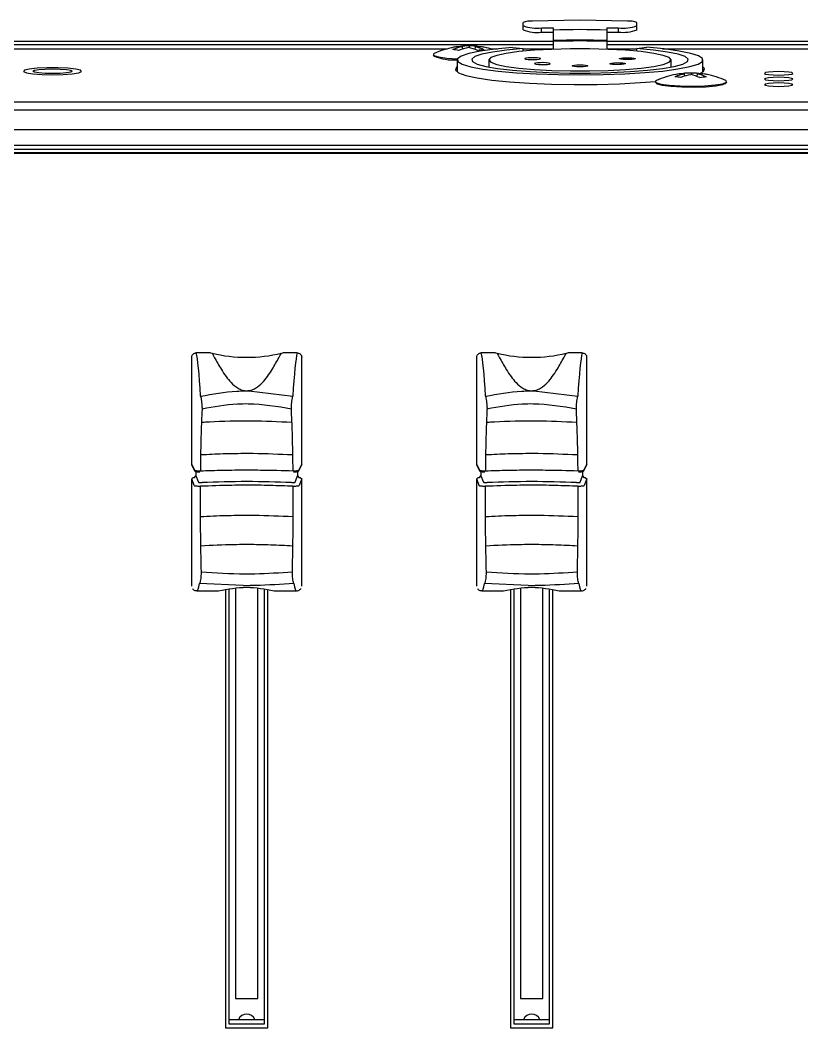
# Model space of a CAD drawing. Header units: inches. Extents: x 1.2 to 43.4, y 1.7 to 28.6.
# Drawn here: x 37.91 to 40.653, y 16.744 to 20.277 of the extents above; entities that cross this region are included whole.
import ezdxf

# ---------------------------------------------------------------- set-up
doc = ezdxf.new("R2010")
doc.units = ezdxf.units.IN
doc.header["$MEASUREMENT"] = 0
doc.layers.add('OBJECT', color=7, linetype='Continuous')

msp = doc.modelspace()

# ---------------------------------------------------------------- linework, layer by layer
for p, q in [((39.6747, 20.2426), (39.6747, 20.268)), ((39.8747, 20.2767), (39.7083, 20.273)), ((39.7398, 20.2496), (39.7802, 20.2496)), ((39.7398, 20.2347), (39.7398, 20.2496)), ((39.7802, 20.2496), (39.7802, 20.1746)), ((40.0411, 20.273), (39.8747, 20.2767)), ((39.9692, 20.2496), (39.9692, 20.1746)), ((39.9692, 20.2496), (40.0097, 20.2496)), ((40.0097, 20.2347), (40.0097, 20.2496)), ((40.0747, 20.2426), (40.0747, 20.268)), ((39.7398, 20.2347), (39.7802, 20.2347)), ((39.9692, 20.2347), (40.0097, 20.2347)), ((31.7164, 20.1764), (39.4088, 20.1764)), ((39.7802, 20.2024), (31.719, 20.2024)), ((39.7802, 20.1902), (31.7309, 20.1902)), ((39.4543, 20.184), (39.4544, 20.1837)), ((39.463, 20.1755), (39.462, 20.1835)), ((39.4861, 20.1862), (39.486, 20.1801)), ((39.5067, 20.1738), (39.5079, 20.1833)), ((39.5211, 20.1836), (39.5209, 20.1832)), ((39.5611, 20.1764), (39.5856, 20.1764)), ((39.6378, 20.1813), (39.6747, 20.1768)), ((39.6747, 20.1678), (39.6747, 20.1768)), ((39.6747, 20.1764), (39.7802, 20.1764)), ((42.152, 20.2024), (39.9692, 20.2024)), ((42.152, 20.1902), (39.9692, 20.1902)), ((39.9692, 20.1764), (40.0747, 20.1764)), ((40.0747, 20.1768), (40.1076, 20.1816)), ((40.0747, 20.1678), (40.0747, 20.1768)), ((40.1638, 20.1764), (42.1245, 20.1764)), ((39.3599, 20.154), (39.3653, 20.1487)), ((39.4432, 20.1373), (39.4432, 20.0956)), ((39.5547, 20.1373), (39.5547, 20.1122)), ((40.1947, 20.1122), (40.1947, 20.1373)), ((40.3062, 20.0956), (40.3062, 20.1373)), ((40.2338, 20.089), (40.2339, 20.0887)), ((40.2425, 20.0805), (40.2415, 20.0885)), ((40.2656, 20.0912), (40.2656, 20.0851)), ((40.2862, 20.0788), (40.2874, 20.0883)), ((40.3006, 20.0886), (40.3004, 20.0882)), ((40.1394, 20.059), (40.1448, 20.0537)), ((40.3841, 20.0537), (40.3895, 20.059)), ((42.1835, 19.9887), (26.2938, 19.9887)), ((26.2938, 19.9627), (42.1835, 19.9627)), ((42.1835, 19.8925), (26.2938, 19.8925)), ((42.1835, 19.8378), (26.2938, 19.8378)), ((42.1835, 19.8235), (26.2938, 19.8235)), ((42.1835, 19.8115), (26.2938, 19.8115)), ((42.1835, 19.8091), (26.2938, 19.8091)), ((38.5122, 18.7184), (38.5122, 19.0945)), ((38.5787, 19.11), (38.5278, 19.11)), ((38.5787, 19.11), (38.5837, 19.1094)), ((38.8267, 19.1094), (38.8316, 19.11)), ((38.8826, 19.11), (38.8316, 19.11)), ((38.8982, 18.7184), (38.8982, 19.0945)), ((39.5122, 18.7184), (39.5122, 19.0945)), ((39.5787, 19.11), (39.5278, 19.11)), ((39.5787, 19.11), (39.5837, 19.1094)), ((39.8267, 19.1094), (39.8316, 19.11)), ((39.8826, 19.11), (39.8316, 19.11)), ((39.8982, 18.7184), (39.8982, 19.0945)), ((38.7125, 18.9768), (38.8671, 18.9581)), ((39.7125, 18.9768), (39.8671, 18.9581)), ((38.5122, 18.7184), (38.5217, 18.6993)), ((38.5127, 18.7162), (38.5122, 18.7184)), ((38.5127, 18.7162), (38.5223, 18.6971)), ((38.5272, 18.6939), (38.5272, 18.6787)), ((38.8832, 18.694), (38.8832, 18.6787)), ((38.8881, 18.6971), (38.8977, 18.7162)), ((38.8886, 18.6993), (38.8982, 18.7184)), ((38.8982, 18.7184), (38.8977, 18.7162)), ((39.5122, 18.7184), (39.5217, 18.6993)), ((39.5127, 18.7162), (39.5122, 18.7184)), ((39.5127, 18.7162), (39.5223, 18.6971)), ((39.5272, 18.6939), (39.5272, 18.6787)), ((39.8832, 18.694), (39.8832, 18.6787)), ((39.8881, 18.6971), (39.8977, 18.7162)), ((39.8886, 18.6993), (39.8982, 18.7184)), ((39.8982, 18.7184), (39.8977, 18.7162)), ((38.5122, 18.6688), (38.5172, 18.6737)), ((38.5122, 18.2927), (38.5122, 18.6688)), ((38.5213, 18.6446), (38.5122, 18.6688)), ((38.5172, 18.6737), (38.5222, 18.6737)), ((38.5222, 18.6737), (38.5272, 18.6787)), ((38.5272, 18.6787), (38.5355, 18.6567)), ((38.8749, 18.6567), (38.8832, 18.6787)), ((38.8832, 18.6787), (38.8882, 18.6737)), ((38.8882, 18.6737), (38.8932, 18.6737)), ((38.8982, 18.6688), (38.8891, 18.6446)), ((38.8932, 18.6737), (38.8982, 18.6688)), ((38.8982, 18.2927), (38.8982, 18.6688)), ((39.5122, 18.6688), (39.5172, 18.6737)), ((39.5122, 18.2927), (39.5122, 18.6688)), ((39.5213, 18.6446), (39.5122, 18.6688)), ((39.5172, 18.6737), (39.5222, 18.6737)), ((39.5222, 18.6737), (39.5272, 18.6787)), ((39.5272, 18.6787), (39.5355, 18.6567)), ((39.8749, 18.6567), (39.8832, 18.6787)), ((39.8832, 18.6787), (39.8882, 18.6737)), ((39.8882, 18.6737), (39.8932, 18.6737)), ((39.8982, 18.6688), (39.8891, 18.6446)), ((39.8932, 18.6737), (39.8982, 18.6688)), ((39.8982, 18.2927), (39.8982, 18.6688)), ((38.5302, 18.2756), (38.5899, 18.2756)), ((38.6932, 18.2945), (38.5395, 18.3015)), ((38.6307, 18.2789), (38.6307, 16.7435)), ((38.6427, 18.2804), (38.6427, 16.7579)), ((38.6658, 18.2833), (38.6658, 16.8463)), ((38.7446, 16.8463), (38.7446, 18.2833)), ((38.7677, 16.7579), (38.7677, 18.2804)), ((38.7797, 16.7435), (38.7797, 18.2789)), ((38.8233, 18.2756), (38.8802, 18.2756)), ((39.5302, 18.2756), (39.5899, 18.2756)), ((39.6932, 18.2945), (39.5395, 18.3015)), ((39.6307, 18.2789), (39.6307, 16.7435)), ((39.6427, 18.2804), (39.6427, 16.7579)), ((39.6658, 18.2833), (39.6658, 16.8463)), ((39.7446, 16.8463), (39.7446, 18.2833)), ((39.7677, 16.7579), (39.7677, 18.2804)), ((39.7797, 16.7435), (39.7797, 18.2789)), ((39.8233, 18.2756), (39.8802, 18.2756)), ((38.6658, 16.8463), (38.7446, 16.8463)), ((39.6658, 16.8463), (39.7446, 16.8463)), ((38.6427, 16.7731), (38.7677, 16.7731)), ((38.6427, 16.7579), (38.7677, 16.7579)), ((39.6427, 16.7731), (39.7677, 16.7731)), ((39.6427, 16.7579), (39.7677, 16.7579)), ((38.6307, 16.7435), (38.7797, 16.7435)), ((39.6307, 16.7435), (39.7797, 16.7435))]:
    msp.add_line(p, q)
at = {"flags": 128}
for points in [[(39.6378, 20.1813), (39.576, 20.1753), (39.5243, 20.168), (39.4843, 20.1597), (39.4573, 20.1507), (39.4444, 20.1412), (39.4458, 20.1315), (39.4617, 20.1221), (39.4913, 20.1132), (39.5338, 20.1051), (39.5878, 20.098), (39.6513, 20.0923), (39.7223, 20.0881), (39.7985, 20.0856), (39.8771, 20.0847), (39.9557, 20.0857), (40.0316, 20.0883), (40.1023, 20.0926), (40.1653, 20.0984), (40.2185, 20.1055), (40.2603, 20.1137), (40.2891, 20.1227), (40.3041, 20.1321), (40.3047, 20.1418), (40.2909, 20.1512), (40.2631, 20.1602), (40.2223, 20.1685), (40.1699, 20.1757), (40.1076, 20.1816)], [(39.6747, 20.1768), (39.6167, 20.1714), (39.5681, 20.1648), (39.5308, 20.1572), (39.5061, 20.1488), (39.4949, 20.14), (39.4976, 20.1312), (39.5141, 20.1225), (39.5438, 20.1144), (39.5857, 20.1072), (39.6381, 20.101), (39.6993, 20.0962), (39.7668, 20.0929), (39.8383, 20.0912), (39.9111, 20.0912), (39.9826, 20.0929), (40.0502, 20.0962), (40.1113, 20.101), (40.1637, 20.1072), (40.2056, 20.1144), (40.2353, 20.1225), (40.2519, 20.1312), (40.2546, 20.14), (40.2433, 20.1488), (40.2186, 20.1572), (40.1813, 20.1648), (40.1327, 20.1714), (40.0747, 20.1768)], [(40.1947, 20.1373), (40.1877, 20.1454), (40.1671, 20.1532), (40.1336, 20.1602), (40.0888, 20.1663), (40.0347, 20.1711), (39.9736, 20.1744), (39.9082, 20.1761), (39.8413, 20.1761), (39.7758, 20.1744), (39.7147, 20.1711), (39.6606, 20.1663), (39.6158, 20.1602), (39.5824, 20.1532), (39.5617, 20.1454), (39.5547, 20.1373), (39.5617, 20.1292), (39.5824, 20.1215), (39.6158, 20.1144), (39.6606, 20.1083), (39.7147, 20.1036), (39.7758, 20.1002), (39.8413, 20.0985), (39.9082, 20.0985), (39.9736, 20.1002), (40.0347, 20.1036), (40.0888, 20.1083), (40.1336, 20.1144), (40.1671, 20.1215), (40.1877, 20.1292), (40.1947, 20.1373)], [(39.3632, 20.1598), (39.3601, 20.158), (39.3618, 20.1526), (39.3783, 20.1477), (39.4077, 20.1437), (39.4445, 20.1413)], [(39.681, 20.1423), (39.6809, 20.141), (39.6849, 20.1398), (39.6926, 20.1388), (39.7026, 20.1383), (39.7135, 20.1383), (39.7237, 20.1388), (39.7315, 20.1397), (39.7358, 20.1409), (39.736, 20.1423), (39.7319, 20.1435), (39.7243, 20.1444), (39.7143, 20.145), (39.7033, 20.145), (39.6932, 20.1445), (39.6854, 20.1436), (39.681, 20.1423)], [(40.0684, 20.1423), (40.0685, 20.141), (40.0645, 20.1398), (40.0569, 20.1388), (40.0468, 20.1383), (40.0359, 20.1383), (40.0258, 20.1388), (40.0179, 20.1397), (40.0136, 20.1409), (40.0135, 20.1423), (40.0175, 20.1435), (40.0251, 20.1444), (40.0352, 20.145), (40.0461, 20.145), (40.0563, 20.1445), (40.0641, 20.1436), (40.0684, 20.1423)], [(38.024, 20.0852), (38.061, 20.086), (38.093, 20.0885), (38.1156, 20.0921), (38.1259, 20.0965), (38.1225, 20.1011), (38.1057, 20.1052), (38.0779, 20.1083), (38.0428, 20.1099), (38.0052, 20.1099), (37.9701, 20.1083), (37.9423, 20.1052), (37.9256, 20.1011), (37.9221, 20.0965), (37.9324, 20.0921), (37.955, 20.0885), (37.987, 20.086), (38.024, 20.0852)], [(38.0929, 20.0977), (38.0877, 20.0945), (38.0727, 20.0917), (38.0504, 20.0899), (38.024, 20.0893), (37.9976, 20.0899), (37.9753, 20.0917), (37.9604, 20.0945), (37.9551, 20.0977), (37.9604, 20.1009), (37.9753, 20.1036), (37.9976, 20.1054), (38.024, 20.1061), (38.0504, 20.1054), (38.0727, 20.1036), (38.0877, 20.1009), (38.0929, 20.0977)], [(39.4432, 20.1132), (39.4414, 20.1117), (39.4377, 20.1019), (39.4489, 20.0922), (39.4745, 20.0829), (39.5138, 20.0743), (39.5654, 20.0667), (39.6275, 20.0604), (39.698, 20.0556), (39.7745, 20.0525), (39.8544, 20.0511), (39.935, 20.0516), (40.0136, 20.0538), (40.0875, 20.0578), (40.1388, 20.0619)], [(39.7208, 20.1221), (39.7292, 20.1213), (39.7397, 20.1209), (39.7506, 20.121), (39.7602, 20.1216), (39.7672, 20.1227), (39.7704, 20.1239), (39.7694, 20.1253), (39.7644, 20.1264), (39.756, 20.1273), (39.7455, 20.1277), (39.7346, 20.1276), (39.725, 20.1269), (39.718, 20.1259), (39.7148, 20.1246), (39.7158, 20.1233), (39.7208, 20.1221)], [(39.8747, 20.1132), (39.864, 20.1135), (39.8549, 20.1142), (39.8488, 20.1153), (39.8467, 20.1166), (39.8488, 20.1179), (39.8549, 20.119), (39.864, 20.1198), (39.8747, 20.12), (39.8854, 20.1198), (39.8945, 20.119), (39.9006, 20.1179), (39.9027, 20.1166), (39.9006, 20.1153), (39.8945, 20.1142), (39.8854, 20.1135), (39.8747, 20.1132)], [(40.0286, 20.1221), (40.0202, 20.1213), (40.0098, 20.1209), (39.9989, 20.121), (39.9892, 20.1216), (39.9822, 20.1227), (39.979, 20.1239), (39.98, 20.1253), (39.9851, 20.1264), (39.9935, 20.1273), (40.0039, 20.1277), (40.0148, 20.1276), (40.0245, 20.1269), (40.0314, 20.1259), (40.0347, 20.1246), (40.0337, 20.1233), (40.0286, 20.1221)], [(40.2949, 20.0896), (40.308, 20.097), (40.3117, 20.1069), (40.3062, 20.1132)], [(40.5217, 20.0902), (40.5255, 20.0879), (40.5364, 20.0859), (40.5526, 20.0846), (40.5717, 20.0841), (40.5909, 20.0846), (40.6071, 20.0859), (40.6179, 20.0879), (40.6217, 20.0902), (40.6179, 20.0926), (40.6071, 20.0945), (40.5909, 20.0959), (40.5717, 20.0963), (40.5526, 20.0959), (40.5364, 20.0945), (40.5255, 20.0926), (40.5217, 20.0902)], [(40.5217, 20.0704), (40.5255, 20.068), (40.5364, 20.066), (40.5526, 20.0647), (40.5717, 20.0643), (40.5909, 20.0647), (40.6071, 20.066), (40.6179, 20.068), (40.6217, 20.0704), (40.6179, 20.0727), (40.6071, 20.0747), (40.5909, 20.076), (40.5717, 20.0765), (40.5526, 20.076), (40.5364, 20.0747), (40.5255, 20.0727), (40.5217, 20.0704)], [(40.1427, 20.0648), (40.1397, 20.063), (40.1413, 20.0576), (40.1579, 20.0527), (40.1872, 20.0487), (40.2259, 20.0463), (40.2693, 20.0455), (40.3121, 20.0467), (40.3491, 20.0495)], [(40.142, 20.0564), (40.1459, 20.0532), (40.1636, 20.0484), (40.1936, 20.0447), (40.2323, 20.0425), (40.2748, 20.042), (40.3161, 20.0434), (40.3511, 20.0463), (40.3756, 20.0506), (40.3865, 20.0556), (40.3869, 20.0564)], [(40.3491, 20.0495), (40.3759, 20.0537), (40.3893, 20.0588), (40.3876, 20.0641), (40.3863, 20.0648)], [(40.5217, 20.0505), (40.5255, 20.0482), (40.5364, 20.0462), (40.5526, 20.0449), (40.5717, 20.0444), (40.5909, 20.0449), (40.6071, 20.0462), (40.6179, 20.0482), (40.6217, 20.0505), (40.6179, 20.0528), (40.6071, 20.0548), (40.5909, 20.0561), (40.5717, 20.0566), (40.5526, 20.0561), (40.5364, 20.0548), (40.5255, 20.0528), (40.5217, 20.0505)]]:
    msp.add_lwpolyline(points, dxfattribs=at)
for centre, radius, start, end in [((39.7011, 20.205), 0.0683, 83.9546, 112.7165), ((39.7238, 20.389), 0.1404, 249.5487, 276.5541), ((40.0257, 20.389), 0.1404, 263.4463, 290.4507), ((40.0483, 20.205), 0.0683, 67.2843, 96.0449), ((39.7238, 20.3741), 0.1404, 249.5487, 276.5541), ((39.8747, 16.9582), 3.2852, 88.3516, 91.6484), ((40.0257, 20.3742), 0.1404, 263.4463, 290.4507), ((39.485, 19.8951), 0.2913, 100.454, 114.7097), ((39.4934, 20.0161), 0.1704, 100.6354, 112.6674), ((39.4608, 20.0185), 0.1657, 92.2546, 100.3499), ((39.4551, 20.0565), 0.1272, 86.8731, 100.8792), ((39.5179, 19.9975), 0.1863, 100.5393, 111.7617), ((39.4793, 20.0528), 0.1336, 87.0925, 100.7951), ((39.485, 19.8951), 0.2913, 87.0232, 92.0445), ((39.4497, 20.0244), 0.1599, 65.658, 77.6809), ((39.4917, 20.0245), 0.1618, 79.5408, 91.9904), ((39.5138, 20.0277), 0.1557, 79.517, 92.1688), ((39.4768, 20.0422), 0.1445, 64.5478, 77.5511), ((39.5135, 20.0478), 0.136, 77.8569, 86.8242), ((39.485, 19.8951), 0.2913, 73.3977, 79.4099), ((39.8747, 16.9248), 3.2817, 88.3499, 91.6501), ((39.8747, 16.922), 3.2817, 88.3499, 91.6501), ((39.4295, 20.3026), 0.1654, 246.1197, 274.7828), ((39.4154, 20.0013), 0.1724, 78.8094, 85.8785), ((39.5497, 19.9677), 0.2052, 93.038, 99.5719), ((40.2645, 19.8001), 0.2913, 100.454, 114.7097), ((40.273, 19.9208), 0.1707, 100.6441, 112.6592), ((40.1949, 19.9067), 0.1721, 78.7989, 85.8823), ((40.2403, 19.9236), 0.1656, 92.2553, 100.3546), ((40.2346, 19.9615), 0.1272, 86.8766, 100.88), ((40.2974, 19.9025), 0.1862, 100.5396, 111.7644), ((40.2588, 19.9579), 0.1335, 87.0877, 100.7957), ((40.2645, 19.8001), 0.2913, 87.0232, 92.0445), ((40.2292, 19.9293), 0.16, 65.6606, 77.6784), ((40.2712, 19.9298), 0.1616, 79.5314, 91.9996), ((40.2933, 19.9326), 0.1558, 79.52, 92.166), ((40.2563, 19.9472), 0.1444, 64.5439, 77.5512), ((40.3293, 19.8726), 0.2053, 93.0368, 99.5677), ((40.2931, 19.9529), 0.1359, 77.8575, 86.8303), ((40.2645, 19.8001), 0.2913, 65.2903, 79.4099), ((38.7052, 19.5981), 0.5036, 256.0343, 283.9657), ((39.7052, 19.5981), 0.5036, 256.0343, 283.9657), ((38.7489, 18.9627), 0.053, 163.4721, 164.5832), ((38.6615, 18.9627), 0.053, 15.4168, 16.5279), ((39.7489, 18.9627), 0.053, 163.4721, 164.5832), ((39.6615, 18.9627), 0.053, 15.4168, 16.5279), ((38.5267, 18.6993), 0.00494, 180.0311, 206.2194), ((38.8837, 18.6993), 0.00496, 333.7423, 359.9138), ((39.5267, 18.6993), 0.00494, 180.0311, 206.2194), ((39.8837, 18.6993), 0.00496, 333.7423, 359.9138), ((38.7052, 16.76), 0.0316, 24.5217, 155.4783), ((39.7052, 16.76), 0.0316, 24.5217, 155.4783)]:
    msp.add_arc(centre, radius, start, end)
for centre, major_axis, ratio, start_param, end_param in [((38.5264, 18.5841), (-0.0033, 0.534), 0.050493, 5.488096, 6.108339), ((38.884, 18.5841), (0.0033, 0.534), 0.050493, 0.174847, 0.795089), ((39.5264, 18.5841), (-0.0033, 0.534), 0.050493, 5.488096, 6.108339), ((39.884, 18.5841), (0.0033, 0.534), 0.050493, 0.174847, 0.795089), ((38.5455, 18.6567), (0.01, 0), 0.147857, 3.193953, 5.021477), ((38.7052, 18.5871), (0.515, 0), 0.139026, 1.261708, 1.879885), ((38.8649, 18.6567), (0.01, 0), 0.147857, 4.403301, 6.230825), ((39.5455, 18.6567), (0.01, 0), 0.147857, 3.193953, 5.021477), ((39.7052, 18.5871), (0.515, 0), 0.139026, 1.261708, 1.879885), ((39.8649, 18.6567), (0.01, 0), 0.147857, 4.403301, 6.230825), ((38.526, 18.954), (-0.0042, 0.6784), 0.050817, 3.141275, 3.418792), ((38.8844, 18.954), (0.0042, 0.6784), 0.050817, 2.864394, 3.141911), ((39.526, 18.954), (-0.0042, 0.6784), 0.050817, 3.141275, 3.418792), ((39.8844, 18.954), (0.0042, 0.6784), 0.050817, 2.864394, 3.141911)]:
    msp.add_ellipse(centre, major_axis=major_axis, ratio=ratio, start_param=start_param, end_param=end_param)
for points, knots in [([(38.5122, 19.0945), (38.5124, 19.0962), (38.5127, 19.0997), (38.5154, 19.1043), (38.5194, 19.1078), (38.5237, 19.1097), (38.5266, 19.1099), (38.5278, 19.11)], [0, 0, 0, 0, 0.214856, 0.429664, 0.644194, 0.85861, 1, 1, 1, 1]), ([(38.5837, 19.1094), (38.5892, 19.0991), (38.5991, 19.0809), (38.6237, 19.0375), (38.6492, 19.006), (38.6683, 18.9888), (38.6866, 18.9799), (38.6953, 18.9783), (38.6981, 18.9778)], [0, 0, 0, 0, 0.385236, 0.682535, 0.801561, 0.919708, 0.973705, 1, 1, 1, 1]), ([(38.7123, 18.9778), (38.7151, 18.9783), (38.7238, 18.9799), (38.7421, 18.9888), (38.7612, 19.006), (38.7866, 19.0375), (38.8113, 19.0809), (38.8211, 19.0991), (38.8267, 19.1094)], [0, 0, 0, 0, 0.026295, 0.080292, 0.198439, 0.317465, 0.614764, 1, 1, 1, 1]), ([(38.8826, 19.11), (38.8843, 19.1098), (38.8879, 19.1094), (38.8925, 19.1068), (38.8961, 19.1028), (38.8979, 19.0985), (38.8981, 19.0956), (38.8982, 19.0945)], [0, 0, 0, 0, 0.214811, 0.429658, 0.644213, 0.858624, 1, 1, 1, 1]), ([(39.5122, 19.0945), (39.5124, 19.0962), (39.5127, 19.0997), (39.5154, 19.1043), (39.5194, 19.1078), (39.5237, 19.1097), (39.5266, 19.1099), (39.5278, 19.11)], [0, 0, 0, 0, 0.214856, 0.429664, 0.644194, 0.85861, 1, 1, 1, 1]), ([(39.5837, 19.1094), (39.5892, 19.0991), (39.5991, 19.0809), (39.6237, 19.0375), (39.6492, 19.006), (39.6683, 18.9888), (39.6866, 18.9799), (39.6953, 18.9783), (39.6981, 18.9778)], [0, 0, 0, 0, 0.385236, 0.682535, 0.801561, 0.919708, 0.973705, 1, 1, 1, 1]), ([(39.7123, 18.9778), (39.7151, 18.9783), (39.7238, 18.9799), (39.7421, 18.9888), (39.7612, 19.006), (39.7866, 19.0375), (39.8113, 19.0809), (39.8211, 19.0991), (39.8267, 19.1094)], [0, 0, 0, 0, 0.026295, 0.080292, 0.198439, 0.317465, 0.614764, 1, 1, 1, 1]), ([(39.8826, 19.11), (39.8843, 19.1098), (39.8879, 19.1094), (39.8925, 19.1068), (39.8961, 19.1028), (39.8979, 19.0985), (39.8981, 19.0956), (39.8982, 19.0945)], [0, 0, 0, 0, 0.214811, 0.429658, 0.644213, 0.858624, 1, 1, 1, 1]), ([(38.5433, 18.9581), (38.5853, 18.966), (38.6362, 18.9756), (38.6886, 18.9766), (38.6978, 18.9768)], [0, 0, 0, 0, 0.824173, 1, 1, 1, 1]), ([(38.7125, 18.9768), (38.7109, 18.9764), (38.7069, 18.9755), (38.7016, 18.9757), (38.6986, 18.9766), (38.6978, 18.9768)], [0, 0, 0, 0, 0.349991, 0.834612, 1, 1, 1, 1]), ([(38.6981, 18.9778), (38.7019, 18.9775), (38.7066, 18.9772), (38.7113, 18.9777), (38.7123, 18.9778)], [0, 0, 0, 0, 0.795067, 1, 1, 1, 1]), ([(39.5433, 18.9581), (39.5853, 18.966), (39.6362, 18.9756), (39.6886, 18.9766), (39.6978, 18.9768)], [0, 0, 0, 0, 0.824173, 1, 1, 1, 1]), ([(39.7125, 18.9768), (39.7109, 18.9764), (39.7069, 18.9755), (39.7016, 18.9757), (39.6986, 18.9766), (39.6978, 18.9768)], [0, 0, 0, 0, 0.349991, 0.834612, 1, 1, 1, 1]), ([(39.6981, 18.9778), (39.7019, 18.9775), (39.7066, 18.9772), (39.7113, 18.9777), (39.7123, 18.9778)], [0, 0, 0, 0, 0.795067, 1, 1, 1, 1]), ([(38.5433, 18.9581), (38.5438, 18.9558), (38.5449, 18.9509), (38.5465, 18.9412), (38.5477, 18.9308), (38.5484, 18.9209), (38.5484, 18.9158), (38.5483, 18.9132)], [0, 0, 0, 0, 0.178682, 0.389455, 0.593992, 0.796184, 1, 1, 1, 1]), ([(38.862, 18.9132), (38.862, 18.9158), (38.862, 18.9209), (38.8627, 18.9308), (38.8639, 18.9412), (38.8655, 18.9509), (38.8666, 18.9558), (38.8671, 18.9581)], [0, 0, 0, 0, 0.203816, 0.406008, 0.610545, 0.821318, 1, 1, 1, 1]), ([(39.5433, 18.9581), (39.5438, 18.9558), (39.5449, 18.9509), (39.5465, 18.9412), (39.5477, 18.9308), (39.5484, 18.9209), (39.5484, 18.9158), (39.5483, 18.9132)], [0, 0, 0, 0, 0.178682, 0.389455, 0.593992, 0.796184, 1, 1, 1, 1]), ([(39.862, 18.9132), (39.862, 18.9158), (39.862, 18.9209), (39.8627, 18.9308), (39.8639, 18.9412), (39.8655, 18.9509), (39.8666, 18.9558), (39.8671, 18.9581)], [0, 0, 0, 0, 0.203816, 0.406008, 0.610545, 0.821318, 1, 1, 1, 1]), ([(38.5483, 18.9132), (38.5477, 18.8987), (38.5461, 18.8634), (38.5441, 18.7976), (38.543, 18.7379), (38.5425, 18.7031), (38.5425, 18.6968)], [0, 0, 0, 0, 0.23639, 0.574704, 0.922829, 1, 1, 1, 1]), ([(38.862, 18.9132), (38.812, 18.9216), (38.7493, 18.932), (38.6429, 18.93), (38.5893, 18.9205), (38.5483, 18.9132)], [0, 0, 0, 0, 0.48183, 0.603063, 1, 1, 1, 1]), ([(38.8679, 18.6968), (38.8677, 18.7143), (38.8671, 18.7605), (38.8653, 18.8365), (38.8632, 18.886), (38.862, 18.9132)], [0, 0, 0, 0, 0.2158517, 0.5694068, 1, 1, 1, 1]), ([(39.5483, 18.9132), (39.5477, 18.8987), (39.5461, 18.8634), (39.5441, 18.7976), (39.543, 18.7379), (39.5425, 18.7031), (39.5425, 18.6968)], [0, 0, 0, 0, 0.23639, 0.574704, 0.922829, 1, 1, 1, 1]), ([(39.862, 18.9132), (39.812, 18.9216), (39.7493, 18.932), (39.6429, 18.93), (39.5893, 18.9205), (39.5483, 18.9132)], [0, 0, 0, 0, 0.48183, 0.603063, 1, 1, 1, 1]), ([(39.8679, 18.6968), (39.8677, 18.7143), (39.8671, 18.7605), (39.8653, 18.8365), (39.8632, 18.886), (39.862, 18.9132)], [0, 0, 0, 0, 0.2158517, 0.5694068, 1, 1, 1, 1]), ([(38.8634, 18.8659), (38.8161, 18.8682), (38.7212, 18.8728), (38.6178, 18.87), (38.5619, 18.8669), (38.5528, 18.8663), (38.5468, 18.8659)], [0, 0, 0, 0, 0.45231, 0.909806, 0.941019, 1, 1, 1, 1]), ([(39.8634, 18.8659), (39.8161, 18.8682), (39.7212, 18.8728), (39.6178, 18.87), (39.5619, 18.8669), (39.5528, 18.8663), (39.5468, 18.8659)], [0, 0, 0, 0, 0.45231, 0.909806, 0.941019, 1, 1, 1, 1]), ([(38.8658, 18.7521), (38.8203, 18.7542), (38.7676, 18.7567), (38.6855, 18.7569), (38.6229, 18.7562), (38.5701, 18.7534), (38.5443, 18.7521)], [0, 0, 0, 0, 0.428707, 0.496174, 0.752971, 1, 1, 1, 1]), ([(39.8658, 18.7521), (39.8203, 18.7542), (39.7676, 18.7567), (39.6855, 18.7569), (39.6229, 18.7562), (39.5701, 18.7534), (39.5443, 18.7521)], [0, 0, 0, 0, 0.428707, 0.496174, 0.752971, 1, 1, 1, 1]), ([(38.5217, 18.6993), (38.522, 18.699), (38.5226, 18.6984), (38.5256, 18.6976), (38.5299, 18.697), (38.535, 18.6966), (38.5394, 18.6966), (38.5417, 18.6968), (38.5425, 18.6968)], [0, 0, 0, 0, 0.18697, 0.374501, 0.560676, 0.743141, 0.921854, 1, 1, 1, 1]), ([(38.5223, 18.6972), (38.5225, 18.6968), (38.5229, 18.6961), (38.5238, 18.6952), (38.5248, 18.6946), (38.5259, 18.6942), (38.5277, 18.6938), (38.5306, 18.6935), (38.5349, 18.6933), (38.5386, 18.6932), (38.5404, 18.6933), (38.541, 18.6934)], [0, 0, 0, 0, 0.050718, 0.110375, 0.16725, 0.230572, 0.338456, 0.559357, 0.74062, 0.930051, 1, 1, 1, 1]), ([(38.5425, 18.6968), (38.5688, 18.6976), (38.6215, 18.6993), (38.68, 18.6997), (38.7241, 18.6997), (38.7798, 18.6994), (38.8303, 18.6979), (38.8679, 18.6968)], [0, 0, 0, 0, 0.24841, 0.49682, 0.527005, 0.647842, 1, 1, 1, 1]), ([(38.8679, 18.6968), (38.8696, 18.6967), (38.8729, 18.6966), (38.8781, 18.6968), (38.8827, 18.6972), (38.8863, 18.6979), (38.8882, 18.6987), (38.8885, 18.6991), (38.8886, 18.6993)], [0, 0, 0, 0, 0.177018, 0.353991, 0.530707, 0.709637, 0.892201, 1, 1, 1, 1]), ([(38.8696, 18.6934), (38.8701, 18.6933), (38.872, 18.6932), (38.8757, 18.6933), (38.8798, 18.6935), (38.8827, 18.6938), (38.8846, 18.6942), (38.8862, 18.6949), (38.8875, 18.696), (38.8879, 18.6969), (38.8881, 18.6972)], [0, 0, 0, 0, 0.070202, 0.259477, 0.445461, 0.643015, 0.772802, 0.873065, 0.956976, 1, 1, 1, 1]), ([(39.5217, 18.6993), (39.522, 18.699), (39.5226, 18.6984), (39.5256, 18.6976), (39.5299, 18.697), (39.535, 18.6966), (39.5394, 18.6966), (39.5417, 18.6968), (39.5425, 18.6968)], [0, 0, 0, 0, 0.18697, 0.374501, 0.560676, 0.743141, 0.921854, 1, 1, 1, 1]), ([(39.5223, 18.6972), (39.5225, 18.6968), (39.5229, 18.6961), (39.5238, 18.6952), (39.5248, 18.6946), (39.5259, 18.6942), (39.5277, 18.6938), (39.5306, 18.6935), (39.5349, 18.6933), (39.5386, 18.6932), (39.5404, 18.6933), (39.541, 18.6934)], [0, 0, 0, 0, 0.050718, 0.110375, 0.16725, 0.230572, 0.338456, 0.559357, 0.74062, 0.930051, 1, 1, 1, 1]), ([(39.5425, 18.6968), (39.5688, 18.6976), (39.6215, 18.6993), (39.68, 18.6997), (39.7241, 18.6997), (39.7798, 18.6994), (39.8303, 18.6979), (39.8679, 18.6968)], [0, 0, 0, 0, 0.24841, 0.49682, 0.527005, 0.647842, 1, 1, 1, 1]), ([(39.8679, 18.6968), (39.8696, 18.6967), (39.8729, 18.6966), (39.8781, 18.6968), (39.8827, 18.6972), (39.8863, 18.6979), (39.8882, 18.6987), (39.8885, 18.6991), (39.8886, 18.6993)], [0, 0, 0, 0, 0.177018, 0.353991, 0.530707, 0.709637, 0.892201, 1, 1, 1, 1]), ([(39.8696, 18.6934), (39.8701, 18.6933), (39.872, 18.6932), (39.8757, 18.6933), (39.8798, 18.6935), (39.8827, 18.6938), (39.8846, 18.6942), (39.8862, 18.6949), (39.8875, 18.696), (39.8879, 18.6969), (39.8881, 18.6972)], [0, 0, 0, 0, 0.070202, 0.259477, 0.445461, 0.643015, 0.772802, 0.873065, 0.956976, 1, 1, 1, 1]), ([(38.542, 18.6422), (38.5403, 18.6422), (38.5369, 18.642), (38.5316, 18.6422), (38.5269, 18.6426), (38.5234, 18.6433), (38.5217, 18.644), (38.5214, 18.6444), (38.5213, 18.6446)], [0, 0, 0, 0, 0.181493, 0.362968, 0.544416, 0.726223, 0.908504, 1, 1, 1, 1]), ([(38.542, 18.6422), (38.5419, 18.6087), (38.5418, 18.5456), (38.5427, 18.4434), (38.5442, 18.3785), (38.5449, 18.3424)], [0, 0, 0, 0, 0.33474, 0.629276, 1, 1, 1, 1]), ([(38.8684, 18.6422), (38.8414, 18.6433), (38.7876, 18.6455), (38.7279, 18.6461), (38.6833, 18.646), (38.6285, 18.6456), (38.5788, 18.6437), (38.542, 18.6422)], [0, 0, 0, 0, 0.252922, 0.505844, 0.535963, 0.656536, 1, 1, 1, 1]), ([(38.8654, 18.3424), (38.8659, 18.3614), (38.867, 18.4083), (38.8681, 18.4874), (38.8686, 18.5693), (38.8684, 18.6206), (38.8684, 18.6422)], [0, 0, 0, 0, 0.1969487, 0.4861234, 0.7836845, 1, 1, 1, 1]), ([(38.8891, 18.6446), (38.8888, 18.6443), (38.8883, 18.6437), (38.8853, 18.6429), (38.8812, 18.6424), (38.8761, 18.6421), (38.8717, 18.6421), (38.8692, 18.6422), (38.8684, 18.6422)], [0, 0, 0, 0, 0.182819, 0.365724, 0.548454, 0.730718, 0.912494, 1, 1, 1, 1]), ([(39.542, 18.6422), (39.5403, 18.6422), (39.5369, 18.642), (39.5316, 18.6422), (39.5269, 18.6426), (39.5234, 18.6433), (39.5217, 18.644), (39.5214, 18.6444), (39.5213, 18.6446)], [0, 0, 0, 0, 0.181493, 0.362968, 0.544416, 0.726223, 0.908504, 1, 1, 1, 1]), ([(39.542, 18.6422), (39.5419, 18.6087), (39.5418, 18.5456), (39.5427, 18.4434), (39.5442, 18.3785), (39.5449, 18.3424)], [0, 0, 0, 0, 0.33474, 0.629276, 1, 1, 1, 1]), ([(39.8684, 18.6422), (39.8414, 18.6433), (39.7876, 18.6455), (39.7279, 18.6461), (39.6833, 18.646), (39.6285, 18.6456), (39.5788, 18.6437), (39.542, 18.6422)], [0, 0, 0, 0, 0.252922, 0.505844, 0.535963, 0.656536, 1, 1, 1, 1]), ([(39.8654, 18.3424), (39.8659, 18.3614), (39.867, 18.4083), (39.8681, 18.4874), (39.8686, 18.5693), (39.8684, 18.6206), (39.8684, 18.6422)], [0, 0, 0, 0, 0.1969487, 0.4861234, 0.7836845, 1, 1, 1, 1]), ([(39.8891, 18.6446), (39.8888, 18.6443), (39.8883, 18.6437), (39.8853, 18.6429), (39.8812, 18.6424), (39.8761, 18.6421), (39.8717, 18.6421), (39.8692, 18.6422), (39.8684, 18.6422)], [0, 0, 0, 0, 0.182819, 0.365724, 0.548454, 0.730718, 0.912494, 1, 1, 1, 1]), ([(38.8674, 18.5351), (38.8224, 18.5372), (38.7684, 18.5397), (38.6895, 18.5399), (38.6256, 18.5392), (38.5732, 18.5366), (38.5433, 18.5351)], [0, 0, 0, 0, 0.420317, 0.505079, 0.717721, 1, 1, 1, 1]), ([(39.8674, 18.5351), (39.8224, 18.5372), (39.7684, 18.5397), (39.6895, 18.5399), (39.6256, 18.5392), (39.5732, 18.5366), (39.5433, 18.5351)], [0, 0, 0, 0, 0.420317, 0.505079, 0.717721, 1, 1, 1, 1]), ([(38.8665, 18.4329), (38.841, 18.4342), (38.7902, 18.437), (38.7334, 18.4378), (38.6902, 18.4378), (38.6338, 18.4374), (38.5825, 18.4348), (38.5441, 18.4329)], [0, 0, 0, 0, 0.24269, 0.485376, 0.515759, 0.637395, 1, 1, 1, 1]), ([(39.8665, 18.4329), (39.841, 18.4342), (39.7902, 18.437), (39.7334, 18.4378), (39.6902, 18.4378), (39.6338, 18.4374), (39.5825, 18.4348), (39.5441, 18.4329)], [0, 0, 0, 0, 0.24269, 0.485376, 0.515759, 0.637395, 1, 1, 1, 1]), ([(38.5449, 18.3424), (38.545, 18.3399), (38.545, 18.3338), (38.5444, 18.3237), (38.5432, 18.3137), (38.5416, 18.3061), (38.5402, 18.3027), (38.5396, 18.3017), (38.5395, 18.3015)], [0, 0, 0, 0, 0.155387, 0.362001, 0.574125, 0.787348, 0.968022, 1, 1, 1, 1]), ([(38.5449, 18.3424), (38.5961, 18.3392), (38.6583, 18.3353), (38.767, 18.3359), (38.8217, 18.3395), (38.8654, 18.3424)], [0, 0, 0, 0, 0.482261, 0.585617, 1, 1, 1, 1]), ([(38.8709, 18.3015), (38.8702, 18.3029), (38.8689, 18.3056), (38.8672, 18.3137), (38.8659, 18.3237), (38.8653, 18.3338), (38.8654, 18.3399), (38.8654, 18.3424)], [0, 0, 0, 0, 0.2123336, 0.4256431, 0.6378526, 0.8445506, 1, 1, 1, 1]), ([(39.5449, 18.3424), (39.545, 18.3399), (39.545, 18.3338), (39.5444, 18.3237), (39.5432, 18.3137), (39.5416, 18.3061), (39.5402, 18.3027), (39.5396, 18.3017), (39.5395, 18.3015)], [0, 0, 0, 0, 0.155387, 0.362001, 0.574125, 0.787348, 0.968022, 1, 1, 1, 1]), ([(39.5449, 18.3424), (39.5961, 18.3392), (39.6583, 18.3353), (39.767, 18.3359), (39.8217, 18.3395), (39.8654, 18.3424)], [0, 0, 0, 0, 0.482261, 0.585617, 1, 1, 1, 1]), ([(39.8709, 18.3015), (39.8702, 18.3029), (39.8689, 18.3056), (39.8672, 18.3137), (39.8659, 18.3237), (39.8653, 18.3338), (39.8654, 18.3399), (39.8654, 18.3424)], [0, 0, 0, 0, 0.2123336, 0.4256431, 0.6378526, 0.8445506, 1, 1, 1, 1]), ([(38.515, 18.2838), (38.5171, 18.2807), (38.5201, 18.2761), (38.5279, 18.2769), (38.5305, 18.2771)], [0, 0, 0, 0, 0.675806, 1, 1, 1, 1]), ([(38.6061, 18.2758), (38.6391, 18.282), (38.7044, 18.2943), (38.7697, 18.2821), (38.802, 18.2761)], [0, 0, 0, 0, 0.505891, 1, 1, 1, 1]), ([(38.8709, 18.3015), (38.8259, 18.2984), (38.7752, 18.2949), (38.7231, 18.2945), (38.7172, 18.2945)], [0, 0, 0, 0, 0.886615, 1, 1, 1, 1]), ([(38.8799, 18.2768), (38.8812, 18.2764), (38.8871, 18.2746), (38.8928, 18.2806), (38.8949, 18.2832), (38.8953, 18.2838)], [0, 0, 0, 0, 0.18537, 0.830061, 1, 1, 1, 1]), ([(39.515, 18.2838), (39.5171, 18.2807), (39.5201, 18.2761), (39.5279, 18.2769), (39.5305, 18.2771)], [0, 0, 0, 0, 0.675806, 1, 1, 1, 1]), ([(39.6061, 18.2758), (39.6391, 18.282), (39.7044, 18.2943), (39.7697, 18.2821), (39.802, 18.2761)], [0, 0, 0, 0, 0.505891, 1, 1, 1, 1]), ([(39.8709, 18.3015), (39.8259, 18.2984), (39.7752, 18.2949), (39.7231, 18.2945), (39.7172, 18.2945)], [0, 0, 0, 0, 0.886615, 1, 1, 1, 1]), ([(39.8799, 18.2768), (39.8812, 18.2764), (39.8871, 18.2746), (39.8928, 18.2806), (39.8949, 18.2832), (39.8953, 18.2838)], [0, 0, 0, 0, 0.18537, 0.830061, 1, 1, 1, 1])]:
    msp.add_open_spline(points, degree=3, knots=knots)
at = {"layer": 'OBJECT'}
for p, q in [((38.5899, 18.2756), (38.6061, 18.2758)), ((38.6932, 18.2945), (38.7172, 18.2945)), ((38.802, 18.2761), (38.8233, 18.2756)), ((39.5899, 18.2756), (39.6061, 18.2758)), ((39.6932, 18.2945), (39.7172, 18.2945)), ((39.802, 18.2761), (39.8233, 18.2756))]:
    msp.add_line(p, q, dxfattribs=at)

doc.saveas('drawing.dxf')
